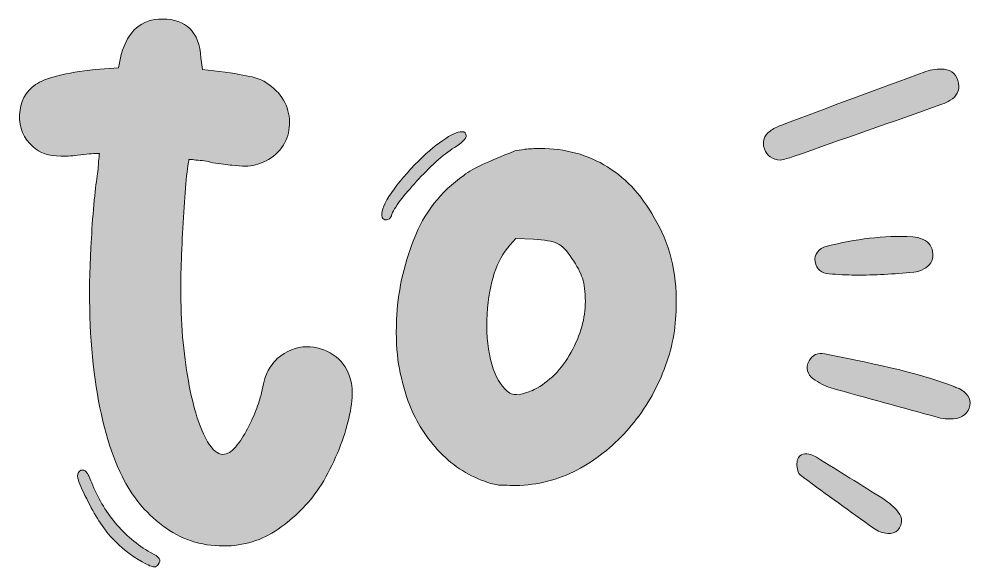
# Model space of a CAD drawing. Header units: inches. Extents: x 152 to 928, y -868 to -212.
# Drawn here: x 677.3 to 927.9, y -716.1 to -572 of the extents above; entities that cross this region are included whole.
import ezdxf

# ---------------------------------------------------------------- set-up
doc = ezdxf.new("R2010")
doc.units = ezdxf.units.IN
doc.header["$MEASUREMENT"] = 0
doc.layers.add('Layer 1', color=7, linetype='Continuous')

# ---------------------------------------------------------------- blocks, each defined once
blk = doc.blocks.new('block 3')
at = {"layer": 'Layer 1', "true_color": 0x2a4f7b}
h = blk.add_hatch(color=167, dxfattribs=at)
h.dxf.hatch_style = 2
edge = h.paths.add_edge_path()
edge.add_spline(control_points=[(764.32, -665.92), (764.91, -667.4), (765.13, -669.28), (764.98, -671.56), (764.84, -673.84), (764.39, -676.31), (763.66, -678.96), (762.92, -681.61), (761.93, -684.37), (760.67, -687.25), (759.42, -690.12), (757.98, -692.81), (756.37, -695.32), (753.42, -699.59), (749.81, -703.2), (745.53, -706.14), (741.26, -709.09), (736.47, -710.57), (731.17, -710.57), (725.13, -710.57), (719.79, -708.8), (715.14, -705.26), (710.5, -701.73), (706.93, -697.38), (704.43, -692.22), (701.18, -685.74), (698.83, -677.27), (697.35, -666.8), (695.88, -656.34), (695.51, -644.78), (696.25, -632.11), (696.39, -628.87), (696.61, -625.51), (696.91, -622.05), (697.21, -618.59), (697.5, -615.9), (697.8, -613.98), (697.94, -613.1), (698.05, -612.25), (698.13, -611.44), (698.2, -610.63), (698.24, -609.93), (698.24, -609.34), (698.38, -608.61), (698.46, -607.95), (698.46, -607.35), (698.46, -607.35), (697.8, -607.35), (697.8, -607.35), (697.35, -607.35), (696.69, -607.39), (695.81, -607.47), (694.92, -607.54), (693.89, -607.65), (692.71, -607.79), (691.83, -607.95), (691.02, -608.02), (690.28, -608.02), (689.55, -608.02), (688.88, -608.02), (688.29, -608.02), (685.2, -608.02), (682.77, -607.21), (681, -605.59), (678.5, -603.38), (677.32, -600.58), (677.46, -597.19), (677.61, -593.8), (679.01, -591.15), (681.66, -589.23), (682.84, -588.35), (684.8, -587.57), (687.52, -586.91), (690.25, -586.25), (693.52, -585.7), (697.35, -585.25), (697.35, -585.25), (703.54, -584.81), (703.54, -584.81), (703.54, -584.81), (704.21, -581.27), (704.21, -581.27), (705.97, -575.09), (709.58, -571.99), (715.04, -571.99), (721.37, -571.99), (724.76, -575.38), (725.2, -582.16), (725.2, -582.16), (725.64, -585.25), (725.64, -585.25), (725.64, -585.25), (731.61, -585.92), (731.61, -585.92), (735.29, -586.51), (737.83, -586.99), (739.24, -587.35), (740.64, -587.72), (741.92, -588.35), (743.1, -589.23), (745.02, -590.56), (746.42, -592.14), (747.3, -593.98), (748.19, -595.83), (748.59, -597.74), (748.52, -599.73), (748.44, -601.72), (747.89, -603.56), (746.86, -605.25), (745.83, -606.95), (744.28, -608.31), (742.22, -609.34), (740.45, -610.23), (738.68, -610.67), (736.91, -610.67), (735.88, -610.67), (734.7, -610.6), (733.38, -610.45), (732.05, -610.3), (730.36, -610.08), (728.3, -609.78), (726.82, -609.34), (725.35, -609.12), (723.88, -609.12), (723.29, -608.98), (722.69, -608.9), (722.11, -608.9), (721.96, -609.05), (721.74, -610.48), (721.44, -613.21), (721.15, -615.94), (720.89, -619.14), (720.67, -622.82), (720.45, -626.51), (720.26, -630.19), (720.12, -633.87), (719.97, -637.56), (719.9, -640.51), (719.9, -642.72), (719.9, -651.7), (720.56, -659.84), (721.89, -667.14), (723.21, -674.43), (724.9, -679.77), (726.97, -683.16), (728.3, -685.37), (729.62, -686.48), (730.95, -686.48), (732.13, -686.48), (733.27, -685.81), (734.38, -684.49), (735.48, -683.16), (736.51, -681.58), (737.47, -679.74), (738.42, -677.89), (739.24, -676.09), (739.9, -674.32), (740.56, -672.55), (740.97, -671.23), (741.12, -670.34), (741.56, -667.99), (742.07, -666.18), (742.66, -664.93), (743.25, -663.68), (744.13, -662.46), (745.31, -661.28), (747.67, -659.22), (750.25, -658.19), (753.05, -658.19), (755.55, -658.19), (757.87, -658.89), (760.01, -660.29), (762.15, -661.69), (763.58, -663.57), (764.32, -665.92)], knot_values=[0, 0, 0, 0, 1, 1, 1, 2, 2, 2, 3, 3, 3, 4, 4, 4, 5, 5, 5, 6, 6, 6, 7, 7, 7, 8, 8, 8, 9, 9, 9, 10, 10, 10, 11, 11, 11, 12, 12, 12, 13, 13, 13, 14, 14, 14, 15, 15, 15, 16, 16, 16, 17, 17, 17, 18, 18, 18, 19, 19, 19, 20, 20, 20, 21, 21, 21, 22, 22, 22, 23, 23, 23, 24, 24, 24, 25, 25, 25, 26, 26, 26, 27, 27, 27, 28, 28, 28, 29, 29, 29, 30, 30, 30, 31, 31, 31, 32, 32, 32, 33, 33, 33, 34, 34, 34, 35, 35, 35, 36, 36, 36, 37, 37, 37, 38, 38, 38, 39, 39, 39, 40, 40, 40, 41, 41, 41, 42, 42, 42, 43, 43, 43, 44, 44, 44, 45, 45, 45, 46, 46, 46, 47, 47, 47, 48, 48, 48, 49, 49, 49, 50, 50, 50, 51, 51, 51, 52, 52, 52, 53, 53, 53, 54, 54, 54, 55, 55, 55, 56, 56, 56, 57, 57, 57, 58, 58, 58, 58], degree=3, periodic=1)
edge = h.paths.add_edge_path()
edge.add_spline(control_points=[(711.94, -712.33), (714.3, -713.36), (714.96, -714.39), (713.93, -715.43), (713.78, -715.87), (713.41, -716.09), (712.83, -716.09), (712.38, -716.09), (711.35, -715.65), (709.73, -714.77), (706.78, -713.14), (704.13, -711.04), (701.78, -708.47), (699.42, -705.89), (697.21, -702.46), (695.14, -698.19), (693.82, -695.69), (693.05, -693.88), (692.83, -692.78), (692.6, -691.67), (692.86, -690.97), (693.6, -690.67), (694.18, -690.53), (694.66, -690.67), (695.03, -691.12), (695.4, -691.56), (695.88, -692.52), (696.47, -693.99), (697.94, -697.82), (700.01, -701.32), (702.66, -704.49), (705.31, -707.65), (708.4, -710.27), (711.94, -712.33)], knot_values=[0, 0, 0, 0, 1, 1, 1, 2, 2, 2, 3, 3, 3, 4, 4, 4, 5, 5, 5, 6, 6, 6, 7, 7, 7, 8, 8, 8, 9, 9, 9, 10, 10, 10, 11, 11, 11, 11], degree=3, periodic=1)
h = blk.add_hatch(color=167, dxfattribs=at)
h.dxf.hatch_style = 2
edge = h.paths.add_edge_path()
edge.add_spline(control_points=[(791.95, -605.81), (790.47, -606.69), (788.85, -607.95), (787.08, -609.56), (785.32, -611.19), (783.62, -612.88), (782, -614.65), (780.38, -616.42), (778.94, -618.11), (777.69, -619.73), (776.44, -621.35), (775.67, -622.68), (775.37, -623.71), (775.07, -624.45), (774.63, -624.81), (774.04, -624.81), (773.46, -624.81), (773.09, -624.59), (772.94, -624.15), (772.5, -622.97), (773.09, -621.13), (774.71, -618.63), (776.33, -616.12), (778.61, -613.32), (781.56, -610.23), (784.21, -607.57), (786.64, -605.48), (788.85, -603.93), (791.06, -602.38), (792.75, -601.61), (793.94, -601.61), (794.67, -601.61), (795.04, -601.98), (795.04, -602.71), (795.04, -603.45), (794.01, -604.48), (791.95, -605.81)], knot_values=[0, 0, 0, 0, 1, 1, 1, 2, 2, 2, 3, 3, 3, 4, 4, 4, 5, 5, 5, 6, 6, 6, 7, 7, 7, 8, 8, 8, 9, 9, 9, 10, 10, 10, 11, 11, 11, 12, 12, 12, 12], degree=3, periodic=1)
edge = h.paths.add_edge_path()
edge.add_spline(control_points=[(845.21, -625.48), (849.04, -632.25), (850.74, -640.06), (850.29, -648.9), (850.14, -654.36), (848.97, -659.77), (846.76, -665.15), (844.55, -670.53), (841.6, -675.35), (837.92, -679.62), (834.23, -683.9), (829.96, -687.4), (825.1, -690.12), (820.24, -692.85), (814.93, -694.36), (809.19, -694.65), (806.53, -694.65), (804.69, -694.62), (803.66, -694.54), (802.63, -694.47), (801.37, -694.14), (799.9, -693.55), (795.19, -691.93), (791.06, -689.17), (787.53, -685.26), (783.99, -681.36), (781.41, -677.12), (779.79, -672.55), (778.61, -669.16), (777.76, -665.89), (777.25, -662.72), (776.73, -659.55), (776.55, -655.68), (776.7, -651.11), (776.99, -644.04), (778.5, -637.01), (781.23, -630.01), (783.95, -623.01), (788.33, -617.38), (794.38, -613.1), (795.7, -612.07), (797.36, -611.11), (799.35, -610.23), (801.34, -609.34), (804.18, -608.17), (807.86, -606.69), (808.45, -606.55), (809.33, -606.4), (810.51, -606.25), (811.69, -606.1), (813.01, -606.03), (814.49, -606.03), (821.12, -606.03), (827.05, -607.65), (832.28, -610.89), (837.51, -614.13), (841.82, -618.99), (845.21, -625.48)], knot_values=[0, 0, 0, 0, 1, 1, 1, 2, 2, 2, 3, 3, 3, 4, 4, 4, 5, 5, 5, 6, 6, 6, 7, 7, 7, 8, 8, 8, 9, 9, 9, 10, 10, 10, 11, 11, 11, 12, 12, 12, 13, 13, 13, 14, 14, 14, 15, 15, 15, 16, 16, 16, 17, 17, 17, 18, 18, 18, 19, 19, 19, 19], degree=3, periodic=1)
edge = h.paths.add_edge_path()
edge.add_spline(control_points=[(826.42, -646.25), (826.42, -643.75), (826.17, -641.72), (825.65, -640.17), (825.13, -638.63), (824.21, -636.9), (822.89, -634.98), (821.56, -632.92), (820.27, -631.59), (819.02, -631), (817.76, -630.42), (815.67, -630.04), (812.72, -629.9), (812.72, -629.9), (808.08, -629.68), (808.08, -629.68), (808.08, -629.68), (806.53, -631.44), (806.53, -631.44), (804.76, -633.51), (803.4, -635.98), (802.45, -638.85), (801.48, -641.72), (800.86, -645.29), (800.57, -649.57), (800.27, -653.99), (800.57, -657.97), (801.45, -661.5), (802.33, -665.04), (803.58, -667.62), (805.21, -669.24), (805.94, -669.98), (806.49, -670.42), (806.86, -670.56), (807.23, -670.71), (807.93, -670.79), (808.97, -670.79), (809.55, -670.64), (810.22, -670.45), (810.95, -670.23), (811.69, -670.01), (812.35, -669.76), (812.94, -669.46), (816.92, -667.4), (820.16, -664.12), (822.67, -659.62), (825.17, -655.13), (826.42, -650.67), (826.42, -646.25)], knot_values=[0, 0, 0, 0, 1, 1, 1, 2, 2, 2, 3, 3, 3, 4, 4, 4, 5, 5, 5, 6, 6, 6, 7, 7, 7, 8, 8, 8, 9, 9, 9, 10, 10, 10, 11, 11, 11, 12, 12, 12, 13, 13, 13, 14, 14, 14, 15, 15, 15, 16, 16, 16, 16], degree=3, periodic=1)
at = {"layer": 'Layer 1', "lineweight": 0}
for points, knots in [([(764.32, -665.92), (764.91, -667.4), (765.13, -669.28), (764.98, -671.56), (764.84, -673.84), (764.39, -676.31), (763.66, -678.96), (762.92, -681.61), (761.93, -684.37), (760.67, -687.25), (759.42, -690.12), (757.98, -692.81), (756.37, -695.32), (753.42, -699.59), (749.81, -703.2), (745.53, -706.14), (741.26, -709.09), (736.47, -710.57), (731.17, -710.57), (725.13, -710.57), (719.79, -708.8), (715.14, -705.26), (710.5, -701.73), (706.93, -697.38), (704.43, -692.22), (701.18, -685.74), (698.83, -677.27), (697.35, -666.8), (695.88, -656.34), (695.51, -644.78), (696.25, -632.11), (696.39, -628.87), (696.61, -625.51), (696.91, -622.05), (697.21, -618.59), (697.5, -615.9), (697.8, -613.98), (697.94, -613.1), (698.05, -612.25), (698.13, -611.44), (698.2, -610.63), (698.24, -609.93), (698.24, -609.34), (698.38, -608.61), (698.46, -607.95), (698.46, -607.35), (698.46, -607.35), (697.8, -607.35), (697.8, -607.35), (697.35, -607.35), (696.69, -607.39), (695.81, -607.47), (694.92, -607.54), (693.89, -607.65), (692.71, -607.79), (691.83, -607.95), (691.02, -608.02), (690.28, -608.02), (689.55, -608.02), (688.88, -608.02), (688.29, -608.02), (685.2, -608.02), (682.77, -607.21), (681, -605.59), (678.5, -603.38), (677.32, -600.58), (677.46, -597.19), (677.61, -593.8), (679.01, -591.15), (681.66, -589.23), (682.84, -588.35), (684.8, -587.57), (687.52, -586.91), (690.25, -586.25), (693.52, -585.7), (697.35, -585.25), (697.35, -585.25), (703.54, -584.81), (703.54, -584.81), (703.54, -584.81), (704.21, -581.27), (704.21, -581.27), (705.97, -575.09), (709.58, -571.99), (715.04, -571.99), (721.37, -571.99), (724.76, -575.38), (725.2, -582.16), (725.2, -582.16), (725.64, -585.25), (725.64, -585.25), (725.64, -585.25), (731.61, -585.92), (731.61, -585.92), (735.29, -586.51), (737.83, -586.99), (739.24, -587.35), (740.64, -587.72), (741.92, -588.35), (743.1, -589.23), (745.02, -590.56), (746.42, -592.14), (747.3, -593.98), (748.19, -595.83), (748.59, -597.74), (748.52, -599.73), (748.44, -601.72), (747.89, -603.56), (746.86, -605.25), (745.83, -606.95), (744.28, -608.31), (742.22, -609.34), (740.45, -610.23), (738.68, -610.67), (736.91, -610.67), (735.88, -610.67), (734.7, -610.6), (733.38, -610.45), (732.05, -610.3), (730.36, -610.08), (728.3, -609.78), (726.82, -609.34), (725.35, -609.12), (723.88, -609.12), (723.29, -608.98), (722.69, -608.9), (722.11, -608.9), (721.96, -609.05), (721.74, -610.48), (721.44, -613.21), (721.15, -615.94), (720.89, -619.14), (720.67, -622.82), (720.45, -626.51), (720.26, -630.19), (720.12, -633.87), (719.97, -637.56), (719.9, -640.51), (719.9, -642.72), (719.9, -651.7), (720.56, -659.84), (721.89, -667.14), (723.21, -674.43), (724.9, -679.77), (726.97, -683.16), (728.3, -685.37), (729.62, -686.48), (730.95, -686.48), (732.13, -686.48), (733.27, -685.81), (734.38, -684.49), (735.48, -683.16), (736.51, -681.58), (737.47, -679.74), (738.42, -677.89), (739.24, -676.09), (739.9, -674.32), (740.56, -672.55), (740.97, -671.23), (741.12, -670.34), (741.56, -667.99), (742.07, -666.18), (742.66, -664.93), (743.25, -663.68), (744.13, -662.46), (745.31, -661.28), (747.67, -659.22), (750.25, -658.19), (753.05, -658.19), (755.55, -658.19), (757.87, -658.89), (760.01, -660.29), (762.15, -661.69), (763.58, -663.57), (764.32, -665.92)], [0, 0, 0, 0, 1, 1, 1, 2, 2, 2, 3, 3, 3, 4, 4, 4, 5, 5, 5, 6, 6, 6, 7, 7, 7, 8, 8, 8, 9, 9, 9, 10, 10, 10, 11, 11, 11, 12, 12, 12, 13, 13, 13, 14, 14, 14, 15, 15, 15, 16, 16, 16, 17, 17, 17, 18, 18, 18, 19, 19, 19, 20, 20, 20, 21, 21, 21, 22, 22, 22, 23, 23, 23, 24, 24, 24, 25, 25, 25, 26, 26, 26, 27, 27, 27, 28, 28, 28, 29, 29, 29, 30, 30, 30, 31, 31, 31, 32, 32, 32, 33, 33, 33, 34, 34, 34, 35, 35, 35, 36, 36, 36, 37, 37, 37, 38, 38, 38, 39, 39, 39, 40, 40, 40, 41, 41, 41, 42, 42, 42, 43, 43, 43, 44, 44, 44, 45, 45, 45, 46, 46, 46, 47, 47, 47, 48, 48, 48, 49, 49, 49, 50, 50, 50, 51, 51, 51, 52, 52, 52, 53, 53, 53, 54, 54, 54, 55, 55, 55, 56, 56, 56, 57, 57, 57, 58, 58, 58, 58]), ([(791.95, -605.81), (790.47, -606.69), (788.85, -607.95), (787.08, -609.56), (785.32, -611.19), (783.62, -612.88), (782, -614.65), (780.38, -616.42), (778.94, -618.11), (777.69, -619.73), (776.44, -621.35), (775.67, -622.68), (775.37, -623.71), (775.07, -624.45), (774.63, -624.81), (774.04, -624.81), (773.46, -624.81), (773.09, -624.59), (772.94, -624.15), (772.5, -622.97), (773.09, -621.13), (774.71, -618.63), (776.33, -616.12), (778.61, -613.32), (781.56, -610.23), (784.21, -607.57), (786.64, -605.48), (788.85, -603.93), (791.06, -602.38), (792.75, -601.61), (793.94, -601.61), (794.67, -601.61), (795.04, -601.98), (795.04, -602.71), (795.04, -603.45), (794.01, -604.48), (791.95, -605.81)], [0, 0, 0, 0, 1, 1, 1, 2, 2, 2, 3, 3, 3, 4, 4, 4, 5, 5, 5, 6, 6, 6, 7, 7, 7, 8, 8, 8, 9, 9, 9, 10, 10, 10, 11, 11, 11, 12, 12, 12, 12]), ([(845.21, -625.48), (849.04, -632.25), (850.74, -640.06), (850.29, -648.9), (850.14, -654.36), (848.97, -659.77), (846.76, -665.15), (844.55, -670.53), (841.6, -675.35), (837.92, -679.62), (834.23, -683.9), (829.96, -687.4), (825.1, -690.12), (820.24, -692.85), (814.93, -694.36), (809.19, -694.65), (806.53, -694.65), (804.69, -694.62), (803.66, -694.54), (802.63, -694.47), (801.37, -694.14), (799.9, -693.55), (795.19, -691.93), (791.06, -689.17), (787.53, -685.26), (783.99, -681.36), (781.41, -677.12), (779.79, -672.55), (778.61, -669.16), (777.76, -665.89), (777.25, -662.72), (776.73, -659.55), (776.55, -655.68), (776.7, -651.11), (776.99, -644.04), (778.5, -637.01), (781.23, -630.01), (783.95, -623.01), (788.33, -617.38), (794.38, -613.1), (795.7, -612.07), (797.36, -611.11), (799.35, -610.23), (801.34, -609.34), (804.18, -608.17), (807.86, -606.69), (808.45, -606.55), (809.33, -606.4), (810.51, -606.25), (811.69, -606.1), (813.01, -606.03), (814.49, -606.03), (821.12, -606.03), (827.05, -607.65), (832.28, -610.89), (837.51, -614.13), (841.82, -618.99), (845.21, -625.48)], [0, 0, 0, 0, 1, 1, 1, 2, 2, 2, 3, 3, 3, 4, 4, 4, 5, 5, 5, 6, 6, 6, 7, 7, 7, 8, 8, 8, 9, 9, 9, 10, 10, 10, 11, 11, 11, 12, 12, 12, 13, 13, 13, 14, 14, 14, 15, 15, 15, 16, 16, 16, 17, 17, 17, 18, 18, 18, 19, 19, 19, 19]), ([(826.42, -646.25), (826.42, -643.75), (826.17, -641.72), (825.65, -640.17), (825.13, -638.63), (824.21, -636.9), (822.89, -634.98), (821.56, -632.92), (820.27, -631.59), (819.02, -631), (817.76, -630.42), (815.67, -630.04), (812.72, -629.9), (812.72, -629.9), (808.08, -629.68), (808.08, -629.68), (808.08, -629.68), (806.53, -631.44), (806.53, -631.44), (804.76, -633.51), (803.4, -635.98), (802.45, -638.85), (801.48, -641.72), (800.86, -645.29), (800.57, -649.57), (800.27, -653.99), (800.57, -657.97), (801.45, -661.5), (802.33, -665.04), (803.58, -667.62), (805.21, -669.24), (805.94, -669.98), (806.49, -670.42), (806.86, -670.56), (807.23, -670.71), (807.93, -670.79), (808.97, -670.79), (809.55, -670.64), (810.22, -670.45), (810.95, -670.23), (811.69, -670.01), (812.35, -669.76), (812.94, -669.46), (816.92, -667.4), (820.16, -664.12), (822.67, -659.62), (825.17, -655.13), (826.42, -650.67), (826.42, -646.25)], [0, 0, 0, 0, 1, 1, 1, 2, 2, 2, 3, 3, 3, 4, 4, 4, 5, 5, 5, 6, 6, 6, 7, 7, 7, 8, 8, 8, 9, 9, 9, 10, 10, 10, 11, 11, 11, 12, 12, 12, 13, 13, 13, 14, 14, 14, 15, 15, 15, 16, 16, 16, 16]), ([(711.94, -712.33), (714.3, -713.36), (714.96, -714.39), (713.93, -715.43), (713.78, -715.87), (713.41, -716.09), (712.83, -716.09), (712.38, -716.09), (711.35, -715.65), (709.73, -714.77), (706.78, -713.14), (704.13, -711.04), (701.78, -708.47), (699.42, -705.89), (697.21, -702.46), (695.14, -698.19), (693.82, -695.69), (693.05, -693.88), (692.83, -692.78), (692.6, -691.67), (692.86, -690.97), (693.6, -690.67), (694.18, -690.53), (694.66, -690.67), (695.03, -691.12), (695.4, -691.56), (695.88, -692.52), (696.47, -693.99), (697.94, -697.82), (700.01, -701.32), (702.66, -704.49), (705.31, -707.65), (708.4, -710.27), (711.94, -712.33)], [0, 0, 0, 0, 1, 1, 1, 2, 2, 2, 3, 3, 3, 4, 4, 4, 5, 5, 5, 6, 6, 6, 7, 7, 7, 8, 8, 8, 9, 9, 9, 10, 10, 10, 11, 11, 11, 11])]:
    blk.add_open_spline(points, degree=3, knots=knots, dxfattribs=at)
blk = doc.blocks.new('block 11')
at = {"layer": 'Layer 1', "true_color": 0x2a4f7b}
h = blk.add_hatch(color=167, dxfattribs=at)
h.dxf.hatch_style = 2
edge = h.paths.add_edge_path()
edge.add_spline(control_points=[(877.82, -609.11), (875.63, -608.9), (874.18, -608.02), (873.54, -606.14), (872.9, -604.25), (873.44, -602.62), (875.04, -601.47), (875.91, -600.84), (876.91, -600.33), (877.91, -599.95), (890.62, -595.18), (903.33, -590.42), (916.08, -585.76), (917.55, -585.22), (919.29, -585.07), (920.86, -585.21), (922.93, -585.39), (924.31, -586.78), (924.67, -588.89), (925, -590.84), (924.13, -592.33), (922.5, -593.36), (921.82, -593.79), (921.06, -594.14), (920.3, -594.41), (907.24, -599.01), (894.17, -603.6), (881.1, -608.18), (879.95, -608.58), (878.75, -608.85), (877.82, -609.11)], knot_values=[0, 0, 0, 0, 1, 1, 1, 2, 2, 2, 3, 3, 3, 4, 4, 4, 5, 5, 5, 6, 6, 6, 7, 7, 7, 8, 8, 8, 9, 9, 9, 10, 10, 10, 10], degree=3, periodic=1)
h = blk.add_hatch(color=167, dxfattribs=at)
h.dxf.hatch_style = 2
edge = h.paths.add_edge_path()
edge.add_spline(control_points=[(897.46, -639.33), (895.18, -639.31), (892.89, -639.2), (890.57, -638.99), (888.63, -638.81), (887.23, -637.85), (886.91, -635.8), (886.61, -633.93), (887.72, -632.27), (890.06, -631.72), (897.45, -629.96), (904.94, -628.79), (912.59, -629.25), (913.51, -629.3), (914.47, -629.57), (915.32, -629.94), (916.95, -630.65), (917.84, -632.01), (917.91, -633.76), (917.98, -635.55), (917.08, -636.9), (915.53, -637.72), (914.71, -638.15), (913.77, -638.52), (912.85, -638.6), (907.63, -639.03), (902.58, -639.39), (897.46, -639.33)], knot_values=[0, 0, 0, 0, 1, 1, 1, 2, 2, 2, 3, 3, 3, 4, 4, 4, 5, 5, 5, 6, 6, 6, 7, 7, 7, 8, 8, 8, 9, 9, 9, 9], degree=3, periodic=1)
h = blk.add_hatch(color=167, dxfattribs=at)
h.dxf.hatch_style = 2
edge = h.paths.add_edge_path()
edge.add_spline(control_points=[(921.64, -677.15), (921.14, -677.07), (920.17, -677.03), (919.27, -676.78), (909.86, -674.21), (900.45, -671.67), (891.07, -668.99), (889.42, -668.52), (887.79, -667.65), (886.42, -666.62), (884.9, -665.49), (884.31, -663.77), (885.31, -661.92), (886.19, -660.3), (887.69, -659.67), (889.44, -660.04), (900.97, -662.48), (912.62, -664.42), (923.66, -668.75), (924.04, -668.9), (924.44, -669.01), (924.8, -669.19), (926.92, -670.22), (927.93, -671.8), (927.66, -673.6), (927.35, -675.6), (925.77, -676.9), (923.3, -677.15), (922.9, -677.19), (922.49, -677.15), (921.64, -677.15)], knot_values=[0, 0, 0, 0, 1, 1, 1, 2, 2, 2, 3, 3, 3, 4, 4, 4, 5, 5, 5, 6, 6, 6, 7, 7, 7, 8, 8, 8, 9, 9, 9, 10, 10, 10, 10], degree=3, periodic=1)
h = blk.add_hatch(color=167, dxfattribs=at)
h.dxf.hatch_style = 2
edge = h.paths.add_edge_path()
edge.add_spline(control_points=[(909.68, -703.31), (909.74, -705.91), (908.14, -707.56), (906.02, -707.32), (904.73, -707.17), (903.35, -706.65), (902.29, -705.9), (896.09, -701.52), (889.96, -697.02), (883.82, -692.55), (883.28, -692.15), (882.55, -691.68), (882.42, -691.13), (882.17, -690.03), (881.93, -688.72), (882.32, -687.75), (882.89, -686.34), (884.33, -686.06), (885.79, -686.54), (886.3, -686.71), (886.8, -686.96), (887.26, -687.25), (893.14, -690.88), (899.03, -694.51), (904.88, -698.21), (906.13, -699), (907.3, -699.98), (908.32, -701.05), (909.03, -701.8), (909.41, -702.84), (909.68, -703.31)], knot_values=[0, 0, 0, 0, 1, 1, 1, 2, 2, 2, 3, 3, 3, 4, 4, 4, 5, 5, 5, 6, 6, 6, 7, 7, 7, 8, 8, 8, 9, 9, 9, 10, 10, 10, 10], degree=3, periodic=1)
at = {"layer": 'Layer 1', "lineweight": 0}
for points, knots in [([(877.82, -609.11), (875.63, -608.9), (874.18, -608.02), (873.54, -606.14), (872.9, -604.25), (873.44, -602.62), (875.04, -601.47), (875.91, -600.84), (876.91, -600.33), (877.91, -599.95), (890.62, -595.18), (903.33, -590.42), (916.08, -585.76), (917.55, -585.22), (919.29, -585.07), (920.86, -585.21), (922.93, -585.39), (924.31, -586.78), (924.67, -588.89), (925, -590.84), (924.13, -592.33), (922.5, -593.36), (921.82, -593.79), (921.06, -594.14), (920.3, -594.41), (907.24, -599.01), (894.17, -603.6), (881.1, -608.18), (879.95, -608.58), (878.75, -608.85), (877.82, -609.11)], [0, 0, 0, 0, 1, 1, 1, 2, 2, 2, 3, 3, 3, 4, 4, 4, 5, 5, 5, 6, 6, 6, 7, 7, 7, 8, 8, 8, 9, 9, 9, 10, 10, 10, 10]), ([(897.46, -639.33), (895.18, -639.31), (892.89, -639.2), (890.57, -638.99), (888.63, -638.81), (887.23, -637.85), (886.91, -635.8), (886.61, -633.93), (887.72, -632.27), (890.06, -631.72), (897.45, -629.96), (904.94, -628.79), (912.59, -629.25), (913.51, -629.3), (914.47, -629.57), (915.32, -629.94), (916.95, -630.65), (917.84, -632.01), (917.91, -633.76), (917.98, -635.55), (917.08, -636.9), (915.53, -637.72), (914.71, -638.15), (913.77, -638.52), (912.85, -638.6), (907.63, -639.03), (902.58, -639.39), (897.46, -639.33)], [0, 0, 0, 0, 1, 1, 1, 2, 2, 2, 3, 3, 3, 4, 4, 4, 5, 5, 5, 6, 6, 6, 7, 7, 7, 8, 8, 8, 9, 9, 9, 9]), ([(921.64, -677.15), (921.14, -677.07), (920.17, -677.03), (919.27, -676.78), (909.86, -674.21), (900.45, -671.67), (891.07, -668.99), (889.42, -668.52), (887.79, -667.65), (886.42, -666.62), (884.9, -665.49), (884.31, -663.77), (885.31, -661.92), (886.19, -660.3), (887.69, -659.67), (889.44, -660.04), (900.97, -662.48), (912.62, -664.42), (923.66, -668.75), (924.04, -668.9), (924.44, -669.01), (924.8, -669.19), (926.92, -670.22), (927.93, -671.8), (927.66, -673.6), (927.35, -675.6), (925.77, -676.9), (923.3, -677.15), (922.9, -677.19), (922.49, -677.15), (921.64, -677.15)], [0, 0, 0, 0, 1, 1, 1, 2, 2, 2, 3, 3, 3, 4, 4, 4, 5, 5, 5, 6, 6, 6, 7, 7, 7, 8, 8, 8, 9, 9, 9, 10, 10, 10, 10]), ([(909.68, -703.31), (909.74, -705.91), (908.14, -707.56), (906.02, -707.32), (904.73, -707.17), (903.35, -706.65), (902.29, -705.9), (896.09, -701.52), (889.96, -697.02), (883.82, -692.55), (883.28, -692.15), (882.55, -691.68), (882.42, -691.13), (882.17, -690.03), (881.93, -688.72), (882.32, -687.75), (882.89, -686.34), (884.33, -686.06), (885.79, -686.54), (886.3, -686.71), (886.8, -686.96), (887.26, -687.25), (893.14, -690.88), (899.03, -694.51), (904.88, -698.21), (906.13, -699), (907.3, -699.98), (908.32, -701.05), (909.03, -701.8), (909.41, -702.84), (909.68, -703.31)], [0, 0, 0, 0, 1, 1, 1, 2, 2, 2, 3, 3, 3, 4, 4, 4, 5, 5, 5, 6, 6, 6, 7, 7, 7, 8, 8, 8, 9, 9, 9, 10, 10, 10, 10])]:
    blk.add_open_spline(points, degree=3, knots=knots, dxfattribs=at)
blk = doc.blocks.new('block 10')
at = {"layer": 'Layer 1'}
blk.add_blockref('block 11', (0, 0), dxfattribs=at)
blk = doc.blocks.new('block 2')
at = {"layer": 'Layer 1'}
for name in ['block 3', 'block 10']:
    blk.add_blockref(name, (0, 0), dxfattribs=at)

msp = doc.modelspace()

# ---------------------------------------------------------------- block references
at = {"layer": 'Layer 1'}
msp.add_blockref('block 2', (0, 0), dxfattribs=at)

doc.saveas('drawing.dxf')
